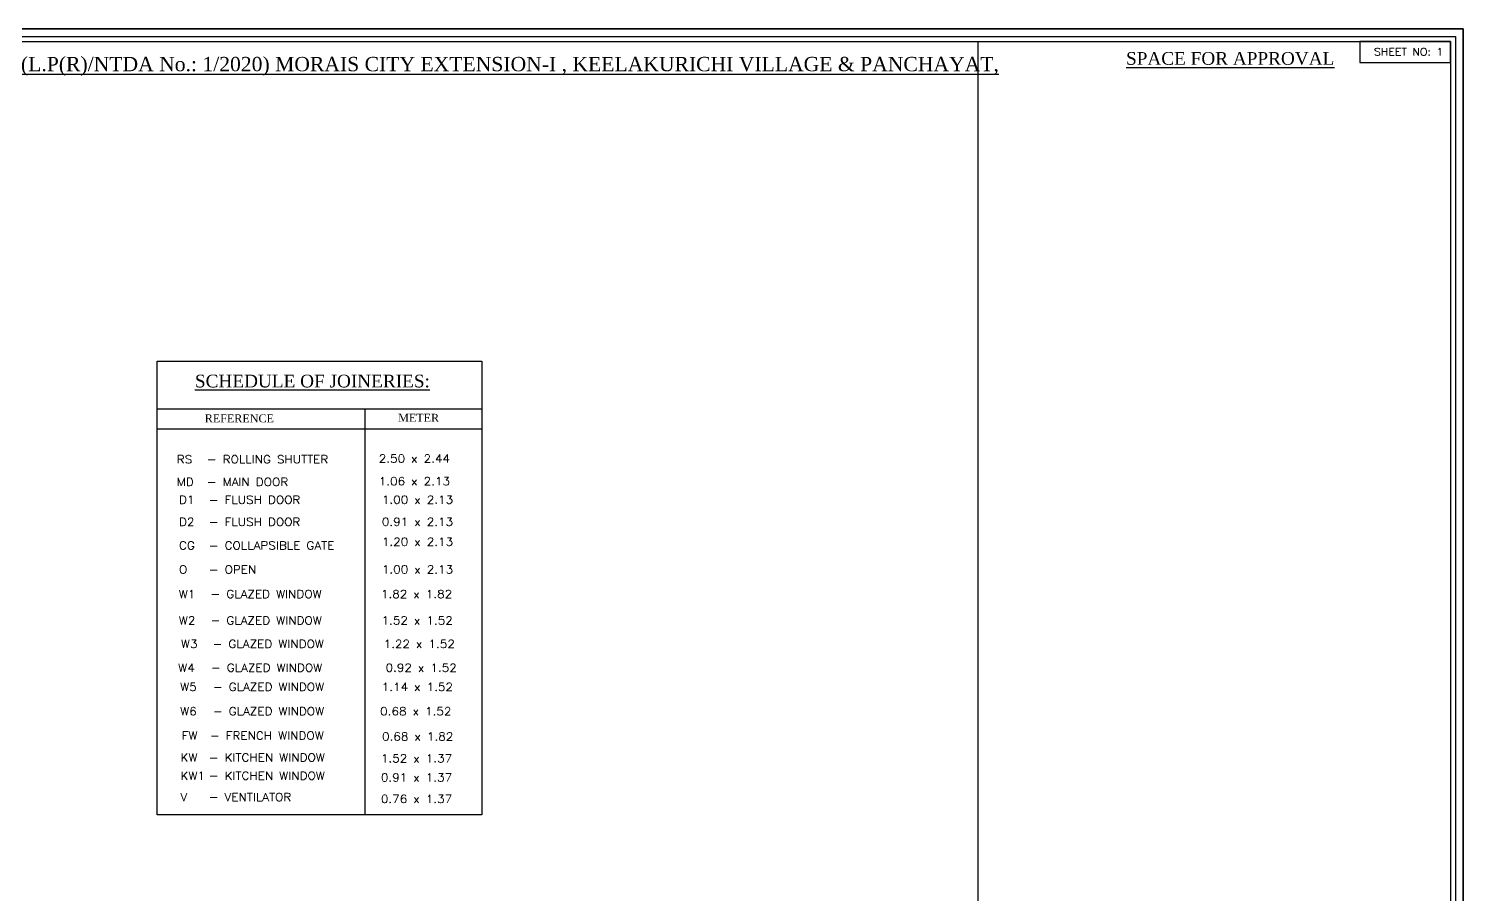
# Model space of a CAD drawing. Header units: metres. Extents: x 9178 to 9474, y -3543 to -3474.
# Drawn here: x 9283.01 to 9328.1, y -3501.57 to -3474.37 of the extents above; entities that cross this region are included whole.
import ezdxf
from ezdxf.enums import TextEntityAlignment as Align

# ---------------------------------------------------------------- set-up
doc = ezdxf.new("R2010")
doc.units = ezdxf.units.M
doc.header["$MEASUREMENT"] = 0
doc.layers.add('FLOOR-STILT', color=7, linetype='Continuous')
doc.styles.add('Isa-', font='times.ttf')
doc.styles.add('ROMAND', font='romand.shx', dxfattribs={"width": 0.75})

msp = doc.modelspace()

# ---------------------------------------------------------------- linework, layer by layer
at = {"color": 2}
for p, q in [((9312.83362, -3474.76744), (9312.83362, -3514.9535)), ((9297.24876, -3484.81821), (9297.24876, -3499.07164)), ((9293.56788, -3486.30964), (9293.56788, -3499.07164))]:
    msp.add_line(p, q, dxfattribs=at)
at = {"color": 4}
msp.add_line((9312.83362, -3474.76744), (9312.83362, -3541.19487), dxfattribs=at)
at = {"color": 141, "lineweight": 25}
for p, q in [((9287.04442, -3486.30964), (9297.24876, -3486.30964)), ((9287.04442, -3486.94196), (9297.24876, -3486.94196))]:
    msp.add_line(p, q, dxfattribs=at)
at = {"color": 4}
for points in [[(9221.84667, -3474.36744), (9328.0963, -3474.36744), (9328.0963, -3541.59487), (9221.84667, -3541.59487)], [(9222.09667, -3474.61744), (9327.8463, -3474.61744), (9327.8463, -3541.34487), (9222.09667, -3541.34487)], [(9222.24667, -3474.76744), (9327.6963, -3474.76744), (9327.6963, -3541.19487), (9222.24667, -3541.19487)]]:
    msp.add_lwpolyline(points, close=True, dxfattribs=at)
at = {"color": 2}
msp.add_lwpolyline([(9327.6963, -3474.76744), (9324.8433, -3474.76744), (9324.8433, -3475.42547), (9327.6963, -3475.42547)], close=True, dxfattribs=at)
msp.add_lwpolyline([(9297.24876, -3499.07164), (9287.04442, -3499.07164), (9287.04442, -3484.81821), (9297.24876, -3484.81821)], dxfattribs=at)
at = {"layer": 'FLOOR-STILT', "color": 64}
msp.add_lwpolyline([(9221.84667, -3541.59487), (9328.0963, -3541.59487), (9328.0963, -3474.36744), (9221.84667, -3474.36744)], close=True, dxfattribs=at)

# ---------------------------------------------------------------- texts
at = {"color": 3, "style": 'Isa-'}
for s, height, p in [('%%UPLAN SHOWING THE PROPOSED  CONSTRUCTION OF RESIDENTIAL APARTMENT BUILDING  (AFFORDABLE HOUSING PROJECT)  IN S.F.NO: 208/1B3 & 208/1C2,  PLOT NO: 429 (NORTH EAST)., (L.P(R)/NTDA No.: 1/2020) MORAIS CITY EXTENSION-I , KEELAKURICHI VILLAGE & PANCHAYAT,', 0.45, (9222.66889, -3475.70382)), ('%%USPACE FOR APPROVAL', 0.4, (9317.49603, -3475.50179))]:
    msp.add_text(s, height=height, dxfattribs=at).set_placement(p)
at = {"color": 4, "lineweight": 25, "style": 'ROMAND', "width": 1.1}
msp.add_text('SHEET NO: 1', height=0.2286, dxfattribs=at).set_placement((9327.46526, -3475.20806), align=Align.RIGHT)
at = {"color": 3, "lineweight": 25, "style": 'Isa-'}
msp.add_text('%%USCHEDULE OF JOINERIES:', height=0.4, dxfattribs=at).set_placement((9288.23333, -3485.63972))
at = {"color": 4, "lineweight": 25, "style": 'Isa-'}
for s, p in [('REFERENCE', (9288.54186, -3486.73882)), ('METER', (9294.61992, -3486.72085))]:
    msp.add_text(s, height=0.25146, dxfattribs=at).set_placement(p)
at = {"color": 4, "lineweight": 25, "style": 'ROMAND', "width": 1.1}
for s, height, p in [('RS', 0.25146, (9287.66299, -3488.025)), ('- ROLLING SHUTTER', 0.2514599, (9288.60521, -3488.025)), ('2.50 x 2.44', 0.2514599, (9294.00994, -3488.00205)), ('MD', 0.25146, (9287.66299, -3488.7359)), ('- MAIN DOOR', 0.2514599, (9288.60521, -3488.7359)), ('1.06 x 2.13', 0.2514599, (9294.00994, -3488.71295)), ('D1', 0.25146, (9287.73179, -3489.29739)), ('- FLUSH DOOR', 0.2514599, (9288.66676, -3489.29739)), ('1.00 x 2.13', 0.2514599, (9294.10793, -3489.2944)), ('D2', 0.25146, (9287.73179, -3489.99063)), ('- FLUSH DOOR', 0.2514599, (9288.66676, -3489.99063)), ('0.91 x 2.13', 0.2514599, (9294.10793, -3489.98763)), ('CG', 0.25146, (9287.73179, -3490.73232)), ('- COLLAPSIBLE GATE', 0.2514599, (9288.66676, -3490.73232)), ('1.20 x 2.13', 0.2514599, (9294.10793, -3490.61576)), ('O', 0.25146, (9287.73179, -3491.48784)), ('- OPEN', 0.25146, (9288.66676, -3491.48784)), ('1.00 x 2.13', 0.2514599, (9294.10793, -3491.48484)), ('W1', 0.25146, (9287.7232, -3492.25889)), ('- GLAZED WINDOW', 0.2514599, (9288.72016, -3492.25889)), ('1.82 x 1.82', 0.2514599, (9294.07877, -3492.25889)), ('W2', 0.25146, (9287.72712, -3493.0868)), ('- GLAZED WINDOW', 0.2514599, (9288.72408, -3493.0868)), ('1.52 x 1.52', 0.2514599, (9294.09728, -3493.0868)), ('W3', 0.25146, (9287.79247, -3493.82646)), ('- GLAZED WINDOW', 0.2514599, (9288.78943, -3493.82646)), ('1.22 x 1.52', 0.2514599, (9294.16263, -3493.82646)), ('W4', 0.25146, (9287.70821, -3494.57291)), ('- GLAZED WINDOW', 0.2514599, (9288.73662, -3494.57291)), ('0.92 x 1.52', 0.2514599, (9294.22365, -3494.57291)), ('W5', 0.25146, (9287.76878, -3495.17732)), ('- GLAZED WINDOW', 0.2514599, (9288.79719, -3495.17732)), ('1.14 x 1.52', 0.2514599, (9294.10257, -3495.17732)), ('W6', 0.25146, (9287.76878, -3495.94293)), ('- GLAZED WINDOW', 0.2514599, (9288.79719, -3495.94293)), ('0.68 x 1.52', 0.2514599, (9294.05416, -3495.94293)), ('FW', 0.25146, (9287.81684, -3496.7079)), ('- FRENCH WINDOW', 0.2514599, (9288.70219, -3496.7079)), ('0.68 x 1.82', 0.2514599, (9294.11333, -3496.73602)), ('KW', 0.25146, (9287.78046, -3497.39419)), ('- KITCHEN WINDOW', 0.2514599, (9288.66581, -3497.39419)), ('1.52 x 1.37', 0.2514599, (9294.07695, -3497.42231)), ('KW1', 0.25146, (9287.78046, -3497.96673)), ('- KITCHEN WINDOW', 0.2514599, (9288.66581, -3497.96673)), ('0.91 x 1.37', 0.2514599, (9294.07695, -3498.02277)), ('V', 0.25146, (9287.78046, -3498.63956)), ('- VENTILATOR', 0.2514599, (9288.66581, -3498.63956)), ('0.76 x 1.37', 0.2514599, (9294.07695, -3498.6956))]:
    msp.add_text(s, height=height, dxfattribs=at).set_placement(p)

doc.saveas('drawing.dxf')
